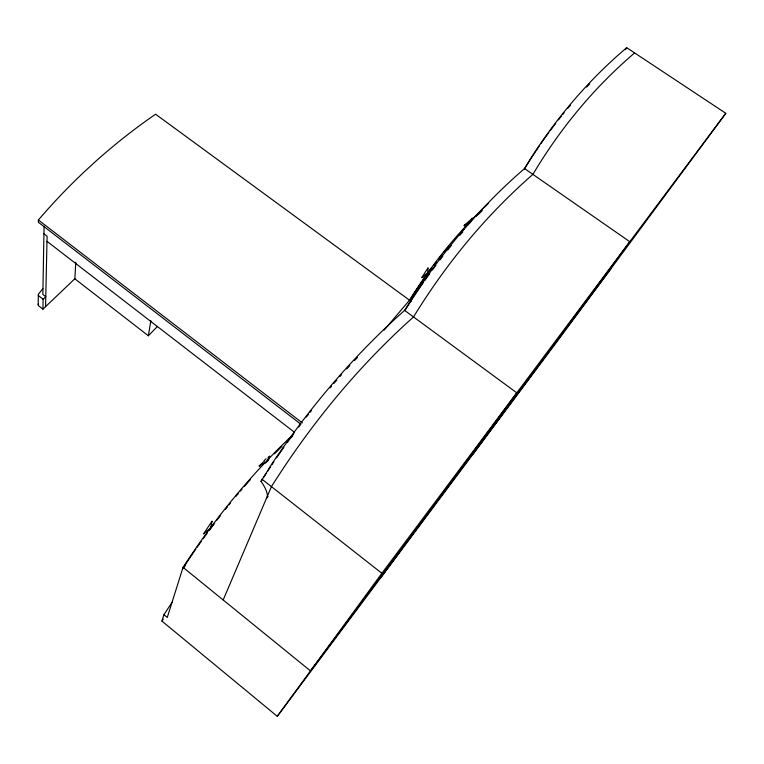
<?xml version="1.0" encoding="UTF-8"?>
<svg xmlns="http://www.w3.org/2000/svg" width="764" height="764" viewBox="0 0 764 764"><rect width="100%" height="100%" fill="white"/><g stroke="black" fill="none" stroke-linecap="round" stroke-linejoin="round"><path stroke-width="1.15" d="M411.433 301.589L155.589 114.208A908.224 738.11 56.8 0 0 94.688 162.245L84.957 171.193A908.224 738.11 56.8 0 0 38.391 220.003L38.362 222.276L300.624 424.02M38.2 304.798L38.315 294.828M44.064 226.182L42.851 294.426L45.783 296.718L43.118 299.24L42.937 309.162L38.783 305.896A1.786 1.538 -0.1 0 1 38.458 303.957M45.563 306.66L47.091 236.219L43.93 233.784M471.436 220.977L472.295 218.046L471.999 218.829M42.937 309.162L74.872 278.736L75.789 262.214M260.161 466.03L259.187 465.887L265.118 462.831M211.685 522.328L211.943 521.21L210.606 528.077L203.673 533.74L211.895 521.382M74.815 278.793L148.359 335.768L150.842 320.737M427.725 273.092L428.012 267.792L427.735 268.575M214.55 522.958L212.382 525.747M422.989 277.428L421.823 277.561L427.792 272.719M267.419 496.046A34.666 12.807 41.3 0 0 261.002 481.368L272.204 463.385A1833.61 1108.898 65.4 0 1 392.61 321.243L404.586 310.375L413.009 297.167A1512.596 925.424 58.1 0 1 514.21 177.687L524.505 168.548L531.477 157.308A1296.126 779.815 51.8 0 1 617.742 55.476L626.7 47.683L725.8 113.292L554.272 345.309L277.275 716.317L161.949 621.103L163.907 614.686L172.072 602.299M269.214 457.216L269.606 456.146L267.448 461.208M293.386 434.363A1225.532 853.818 68.3 0 0 183.045 567.365L167.268 617.455L163.907 614.686M223.183 599.979L271.43 486.62A1802.849 1092.023 65.2 0 1 413.525 316.945A1489.37 911.863 57.9 0 1 532.9 174.383A1277.456 768.718 51.7 0 1 634.617 52.926M424.746 277.915L430.352 269.176L429.511 270.704M625.496 49.708L626.7 47.683M469.306 222.887C468.236 223.308 462.401 225.246 464.884 226.096M524.056 169.57L529.853 160.211A1289.727 777.752 51.8 0 1 539.527 145.628M405.063 310.184L411.662 299.832A1503.877 922.196 58.1 0 1 423.581 282.231M421.862 277.475L427.277 269.023M209.231 530.493L209.756 529.672M261.002 481.368L262.281 479.4M263.57 477.443L266.139 473.508M267.419 471.55L270.628 466.642M161.949 621.103L163.19 619.222M210.291 528.85L211.886 526.472M277.275 716.317L381.866 573.277L725.8 113.292M381.398 576.849L516.789 392.83L404.586 310.375M473.031 454.122L629.784 241.701L524.505 168.548M611.343 268.116L310.48 670.897L183.045 567.365M267.944 496.466L266.512 498.176A1738.415 1066.573 65.5 0 1 267.763 496.208M42.851 288.611L38.582 293.978A1.805 1.547 0.2 0 0 38.907 295.935L43.118 299.24M185.614 565.284L182.577 568.874A1220.022 851.029 68.3 0 1 191.124 555.972M384.158 330.096L409.514 300.185A955.01 656.887 54.3 0 1 488.215 203.568M148.359 335.768L157.451 326.448M264.143 460.577L266.159 458.734M259.177 465.925L264.373 461.131M267.83 457.932L269.558 456.328M464.015 225.714L472.2 218.37M204.418 533.597L203.673 533.74M38.391 220.003L302.353 422.931M46.986 241.328L294.474 432.29M261.899 479.143L381.866 573.277M424.927 280.321A1503.877 922.196 58.1 0 1 429.664 273.693M432.395 269.959A1503.877 922.196 58.1 0 1 435.843 265.328M439.997 259.846A1503.877 922.196 58.1 0 1 442.795 256.226M447.714 249.981A1503.877 922.196 58.1 0 1 451.266 245.588M459.88 235.236A1503.877 922.196 58.1 0 1 462.774 231.845M478.866 213.93A1503.877 922.196 58.1 0 1 482.094 210.501A951.619 655.416 54.4 0 0 476.287 216.193M271.927 464.684A1820.822 1103.904 65.4 0 1 273.904 461.762M276.539 457.894A1820.822 1103.904 65.4 0 1 283.845 447.398M287.197 442.69A1820.822 1103.904 65.4 0 1 289.89 438.966M292.593 435.26A1820.822 1103.904 65.4 0 1 293.939 433.427M298.705 427.038A1820.822 1103.904 65.4 0 1 300.749 424.326M306.288 417.115A1820.822 1103.904 65.4 0 1 308.484 414.298M309.955 412.426A1820.822 1103.904 65.4 0 1 311.425 410.564M330.048 387.911A1820.822 1103.904 65.4 0 1 331.547 386.154M333.811 383.528A1820.822 1103.904 65.4 0 1 336.838 380.042M339.884 376.595A1820.822 1103.904 65.4 0 1 341.403 374.885M346.751 368.945A1820.822 1103.904 65.4 0 1 349.817 365.593M354.439 360.618A1820.822 1103.904 65.4 0 1 357.533 357.332M540.836 143.727A1289.727 777.752 51.8 0 1 544.818 138.074M545.486 137.138A1289.727 777.752 51.8 0 1 548.848 132.516M550.204 130.682A1289.727 777.752 51.8 0 1 553.623 126.136M554.311 125.229A1289.727 777.752 51.8 0 1 555.686 123.434M558.465 119.872A1289.727 777.752 51.8 0 1 561.263 116.348M562.667 114.59A1289.727 777.752 51.8 0 1 564.08 112.852M567.633 108.545A1289.727 777.752 51.8 0 1 570.498 105.145M586.647 87.086A1289.727 777.752 51.8 0 1 589.789 83.782M191.793 554.998A1220.022 851.029 68.3 0 1 195.794 549.163M197.131 547.234A1220.022 851.029 68.3 0 1 201.18 541.485M203.214 538.639A1220.022 851.029 68.3 0 1 207.302 533.005M209.365 530.206A1220.022 851.029 68.3 0 1 214.187 523.751M216.966 520.103A1220.022 851.029 68.3 0 1 220.462 515.585M225.38 509.33A1220.022 851.029 68.3 0 1 227.5 506.685M228.923 504.918A1220.022 851.029 68.3 0 1 230.346 503.17M236.057 496.247A1220.022 851.029 68.3 0 1 238.215 493.678M240.373 491.118A1220.022 851.029 68.3 0 1 241.93 489.304M244.27 486.582A1220.022 851.029 68.3 0 1 250.554 479.429M265.681 462.974A1220.022 851.029 68.3 0 1 268.899 459.603M274.572 453.787A1220.022 851.029 68.3 0 1 281.916 446.453M290.139 438.498A1220.022 851.029 68.3 0 1 292.622 436.148M409.714 300.262A951.619 655.416 54.4 0 1 431.899 267.772M433.885 265.118A951.619 655.416 54.4 0 1 436.559 261.613M438.574 259.006A951.619 655.416 54.4 0 1 441.964 254.708M444.018 252.149A951.619 655.416 54.4 0 1 448.85 246.275M461.8 231.425A951.619 655.416 54.4 0 1 464.178 228.828M467.377 225.399A951.619 655.416 54.4 0 1 470.595 222.009M415.626 291.924A951.829 655.426 54.4 0 1 416.867 290.034"/></g></svg>
